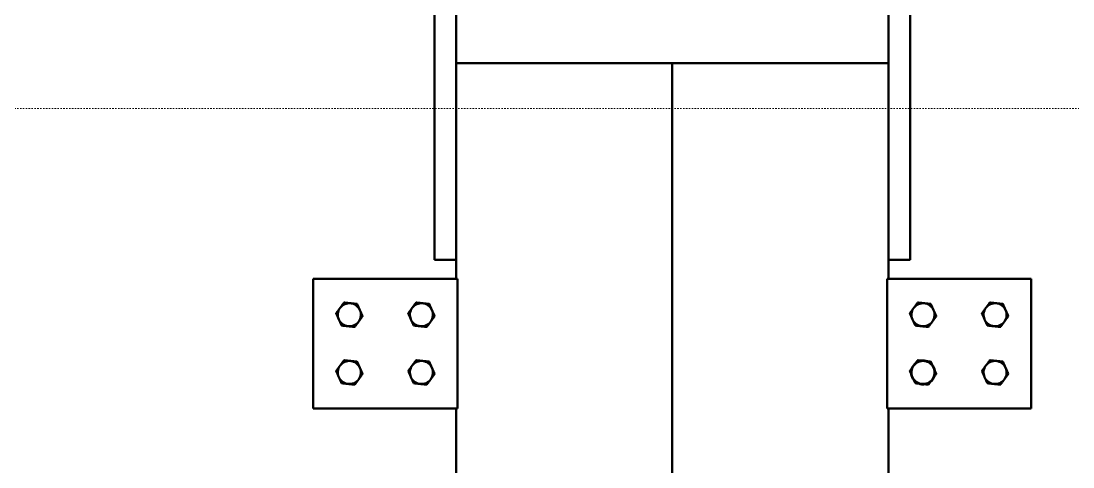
# Model space of a CAD drawing. Header units: metres. Extents: x -9891 to 773, y -8413 to 232.
# Drawn here: x -3845.9 to -3772.9, y -1254.8 to -1223.9 of the extents above; entities that cross this region are included whole.
import ezdxf

# ---------------------------------------------------------------- set-up
doc = ezdxf.new("R2010")
doc.units = ezdxf.units.M
doc.header["$LTSCALE"] = 0.01
doc.header["$MEASUREMENT"] = 0
doc.linetypes.add('AM_ISO09W050', pattern=[22.5, 12, -1.5, 3, -1.5, 3, -1.5])
doc.layers.get('0').update_dxf_attribs({"color": 30, "lineweight": 0})
doc.layers.add('SSN_Lift-AM_0', color=7, linetype='Continuous', lineweight=50)
doc.layers.add('SSN_PBC-AM_11', color=9, linetype='AM_ISO09W050', lineweight=18)

# ---------------------------------------------------------------- blocks, each defined once
blk = doc.blocks.new('Lift_20-024-10000')
at = {"layer": 'SSN_Lift-AM_0'}
for p, q in [((772.5, 960), (772.5, 830.08)), ((787.5, 830.08), (787.5, 960)), ((1087.5, 960), (1087.5, 830.08)), ((1102.5, 830.08), (1102.5, 960)), ((772.5, 830.08), (772.5, 795)), ((1087.5, 831.29), (787.5, 831.29)), ((787.5, 795), (787.5, 830.08)), ((937.5, 831.29), (937.5, -692)), ((937.5, -692), (937.5, 831.29)), ((1087.5, 830.08), (1087.5, 795)), ((1102.5, 795), (1102.5, 830.08)), ((772.5, 795), (772.5, 710)), ((787.5, 710), (787.5, 795)), ((1087.5, 795), (1087.5, 710)), ((1102.5, 710), (1102.5, 795)), ((772.5, 695), (772.5, 710)), ((787.5, 710), (787.5, 695)), ((1087.5, 695), (1087.5, 710)), ((1102.5, 710), (1102.5, 695)), ((772.5, 695), (787.5, 695)), ((787.5, 682), (787.5, 695)), ((1087.5, 695), (1102.5, 695)), ((1087.5, 695), (1087.5, 682)), ((688.5, 592), (688.5, 682)), ((688.5, 682), (788.5, 682)), ((788.5, 682), (788.5, 592)), ((1086.5, 592), (1086.5, 682)), ((1086.5, 682), (1186.5, 682)), ((1186.5, 682), (1186.5, 592)), ((788.5, 592), (688.5, 592)), ((787.5, -592), (787.5, 592)), ((1186.5, 592), (1086.5, 592)), ((1087.5, 592), (1087.5, -592))]:
    blk.add_line(p, q, dxfattribs=at)
for centre, radius, start, end in [((713.5, 657), 8, 83.93265, 143.93265), ((713.5, 657), 8, 23.93265, 83.93265), ((763.5, 657), 8, 83.93265, 143.93265), ((763.5, 657), 8, 23.93265, 83.93265), ((1111.5, 657), 8, 83.93265, 143.93265), ((1111.5, 657), 8, 23.93265, 83.93265), ((1161.5, 657), 8, 83.93265, 143.93265), ((1161.5, 657), 8, 23.93265, 83.93265), ((713.5, 657), 8, 143.93265, 203.93265), ((713.5, 657), 8, 323.93265, 23.93265), ((763.5, 657), 8, 143.93265, 203.93265), ((763.5, 657), 8, 323.93265, 23.93265), ((1111.5, 657), 8, 143.93265, 203.93265), ((1111.5, 657), 8, 323.93265, 23.93265), ((1161.5, 657), 8, 143.93265, 203.93265), ((1161.5, 657), 8, 323.93265, 23.93265), ((713.5, 657), 8, 203.93265, 263.93265), ((713.5, 657), 8, 263.93265, 323.93265), ((763.5, 657), 8, 203.93265, 263.93265), ((763.5, 657), 8, 263.93265, 323.93265), ((1111.5, 657), 8, 203.93265, 263.93265), ((1111.5, 657), 8, 263.93265, 323.93265), ((1161.5, 657), 8, 203.93265, 263.93265), ((1161.5, 657), 8, 263.93265, 323.93265), ((713.5, 617), 8, 143.93265, 203.93265), ((713.5, 617), 8, 83.93265, 143.93265), ((713.5, 617), 8, 23.93265, 83.93265), ((763.5, 617), 8, 143.93265, 203.93265), ((763.5, 617), 8, 83.93265, 143.93265), ((763.5, 617), 8, 23.93265, 83.93265), ((1111.5, 617), 8, 143.93265, 203.93265), ((1111.5, 617), 8.3, 128.48095, 159.38434), ((1111.5, 617), 8, 83.93265, 143.93265), ((1111.5, 617), 8.3, 68.48095, 99.38434), ((1111.5, 617), 8, 23.93265, 83.93265), ((1111.5, 617), 8.3, 8.48095, 39.38434), ((1161.5, 617), 8, 143.93265, 203.93265), ((1161.5, 617), 8, 83.93265, 143.93265), ((1161.5, 617), 8, 23.93265, 83.93265), ((713.5, 617), 8, 203.93265, 263.93265), ((713.5, 617), 8, 323.93265, 23.93265), ((763.5, 617), 8, 203.93265, 263.93265), ((763.5, 617), 8, 323.93265, 23.93265), ((1111.5, 617), 8.3, 188.48095, 219.38434), ((1111.5, 617), 8, 203.93265, 263.93265), ((1111.5, 617), 8.3, 308.48095, 339.38434), ((1111.5, 617), 8, 323.93265, 23.93265), ((1161.5, 617), 8, 203.93265, 263.93265), ((1161.5, 617), 8, 323.93265, 23.93265), ((713.5, 617), 8, 263.93265, 323.93265), ((763.5, 617), 8, 263.93265, 323.93265), ((1111.5, 617), 8.3, 248.48095, 279.38434), ((1111.5, 617), 8, 263.93265, 323.93265), ((1161.5, 617), 8, 263.93265, 323.93265)]:
    blk.add_arc(centre, radius, start, end, dxfattribs=at)
for points in [[(707.03, 661.71), (708.3, 663.44), (709.75, 665.44)], [(709.75, 665.44), (712.21, 665.18), (714.35, 664.96)], [(714.35, 664.96), (716.48, 664.73), (718.94, 664.47)], [(718.94, 664.47), (719.94, 662.2), (720.81, 660.25)], [(757.03, 661.71), (758.3, 663.44), (759.75, 665.44)], [(759.75, 665.44), (762.21, 665.18), (764.35, 664.96)], [(764.35, 664.96), (766.48, 664.73), (768.94, 664.47)], [(768.94, 664.47), (769.94, 662.2), (770.81, 660.25)], [(1105.03, 661.71), (1106.3, 663.44), (1107.75, 665.44)], [(1107.75, 665.44), (1110.21, 665.18), (1112.35, 664.96)], [(1112.35, 664.96), (1114.48, 664.73), (1116.94, 664.47)], [(1116.94, 664.47), (1117.94, 662.2), (1118.81, 660.25)], [(1155.03, 661.71), (1156.3, 663.44), (1157.75, 665.44)], [(1157.75, 665.44), (1160.21, 665.18), (1162.35, 664.96)], [(1162.35, 664.96), (1164.48, 664.73), (1166.94, 664.47)], [(1166.94, 664.47), (1167.94, 662.2), (1168.81, 660.25)], [(704.31, 657.98), (705.77, 659.98), (707.03, 661.71)], [(706.19, 653.75), (705.32, 655.71), (704.31, 657.98)], [(720.81, 660.25), (721.68, 658.29), (722.69, 656.02)], [(754.31, 657.98), (755.77, 659.98), (757.03, 661.71)], [(756.19, 653.75), (755.32, 655.71), (754.31, 657.98)], [(770.81, 660.25), (771.68, 658.29), (772.69, 656.02)], [(1102.31, 657.98), (1103.77, 659.98), (1105.03, 661.71)], [(1104.19, 653.75), (1103.32, 655.71), (1102.31, 657.98)], [(1118.81, 660.25), (1119.68, 658.29), (1120.69, 656.02)], [(1152.31, 657.98), (1153.77, 659.98), (1155.03, 661.71)], [(1154.19, 653.75), (1153.32, 655.71), (1152.31, 657.98)], [(1168.81, 660.25), (1169.68, 658.29), (1170.69, 656.02)], [(708.06, 649.53), (707.06, 651.8), (706.19, 653.75)], [(712.65, 649.04), (710.52, 649.27), (708.06, 649.53)], [(719.97, 652.29), (718.7, 650.56), (717.25, 648.56)], [(722.69, 656.02), (721.23, 654.02), (719.97, 652.29)], [(758.06, 649.53), (757.06, 651.8), (756.19, 653.75)], [(762.65, 649.04), (760.52, 649.27), (758.06, 649.53)], [(769.97, 652.29), (768.7, 650.56), (767.25, 648.56)], [(772.69, 656.02), (771.23, 654.02), (769.97, 652.29)], [(1106.06, 649.53), (1105.06, 651.8), (1104.19, 653.75)], [(1110.65, 649.04), (1108.52, 649.27), (1106.06, 649.53)], [(1117.97, 652.29), (1116.7, 650.56), (1115.25, 648.56)], [(1120.69, 656.02), (1119.23, 654.02), (1117.97, 652.29)], [(1156.06, 649.53), (1155.06, 651.8), (1154.19, 653.75)], [(1160.65, 649.04), (1158.52, 649.27), (1156.06, 649.53)], [(1167.97, 652.29), (1166.7, 650.56), (1165.25, 648.56)], [(1170.69, 656.02), (1169.23, 654.02), (1167.97, 652.29)], [(717.25, 648.56), (714.79, 648.82), (712.65, 649.04)], [(767.25, 648.56), (764.79, 648.82), (762.65, 649.04)], [(1115.25, 648.56), (1112.79, 648.82), (1110.65, 649.04)], [(1165.25, 648.56), (1162.79, 648.82), (1160.65, 649.04)], [(704.31, 617.98), (705.77, 619.98), (707.03, 621.71)], [(707.03, 621.71), (708.3, 623.44), (709.75, 625.44)], [(709.75, 625.44), (712.21, 625.18), (714.35, 624.96)], [(714.35, 624.96), (716.48, 624.73), (718.94, 624.47)], [(718.94, 624.47), (719.94, 622.2), (720.81, 620.25)], [(754.31, 617.98), (755.77, 619.98), (757.03, 621.71)], [(757.03, 621.71), (758.3, 623.44), (759.75, 625.44)], [(759.75, 625.44), (762.21, 625.18), (764.35, 624.96)], [(764.35, 624.96), (766.48, 624.73), (768.94, 624.47)], [(768.94, 624.47), (769.94, 622.2), (770.81, 620.25)], [(1102.31, 617.98), (1103.77, 619.98), (1105.03, 621.71)], [(1105.03, 621.71), (1106.3, 623.44), (1107.75, 625.44)], [(1107.75, 625.44), (1110.21, 625.18), (1112.35, 624.96)], [(1112.35, 624.96), (1114.48, 624.73), (1116.94, 624.47)], [(1116.94, 624.47), (1117.94, 622.2), (1118.81, 620.25)], [(1152.31, 617.98), (1153.77, 619.98), (1155.03, 621.71)], [(1155.03, 621.71), (1156.3, 623.44), (1157.75, 625.44)], [(1157.75, 625.44), (1160.21, 625.18), (1162.35, 624.96)], [(1162.35, 624.96), (1164.48, 624.73), (1166.94, 624.47)], [(1166.94, 624.47), (1167.94, 622.2), (1168.81, 620.25)], [(706.19, 613.75), (705.32, 615.71), (704.31, 617.98)], [(708.06, 609.53), (707.06, 611.8), (706.19, 613.75)], [(722.69, 616.02), (721.23, 614.02), (719.97, 612.29)], [(720.81, 620.25), (721.68, 618.29), (722.69, 616.02)], [(756.19, 613.75), (755.32, 615.71), (754.31, 617.98)], [(758.06, 609.53), (757.06, 611.8), (756.19, 613.75)], [(772.69, 616.02), (771.23, 614.02), (769.97, 612.29)], [(770.81, 620.25), (771.68, 618.29), (772.69, 616.02)], [(1104.19, 613.75), (1103.32, 615.71), (1102.31, 617.98)], [(1106.06, 609.53), (1105.06, 611.8), (1104.19, 613.75)], [(1120.69, 616.02), (1119.23, 614.02), (1117.97, 612.29)], [(1118.81, 620.25), (1119.68, 618.29), (1120.69, 616.02)], [(1154.19, 613.75), (1153.32, 615.71), (1152.31, 617.98)], [(1156.06, 609.53), (1155.06, 611.8), (1154.19, 613.75)], [(1170.69, 616.02), (1169.23, 614.02), (1167.97, 612.29)], [(1168.81, 620.25), (1169.68, 618.29), (1170.69, 616.02)], [(712.65, 609.04), (710.52, 609.27), (708.06, 609.53)], [(717.25, 608.56), (714.79, 608.82), (712.65, 609.04)], [(719.97, 612.29), (718.7, 610.56), (717.25, 608.56)], [(762.65, 609.04), (760.52, 609.27), (758.06, 609.53)], [(767.25, 608.56), (764.79, 608.82), (762.65, 609.04)], [(769.97, 612.29), (768.7, 610.56), (767.25, 608.56)], [(1110.65, 609.04), (1108.52, 609.27), (1106.06, 609.53)], [(1115.25, 608.56), (1112.79, 608.82), (1110.65, 609.04)], [(1117.97, 612.29), (1116.7, 610.56), (1115.25, 608.56)], [(1160.65, 609.04), (1158.52, 609.27), (1156.06, 609.53)], [(1165.25, 608.56), (1162.79, 608.82), (1160.65, 609.04)], [(1167.97, 612.29), (1166.7, 610.56), (1165.25, 608.56)]]:
    blk.add_rational_spline(points, [1, 1.0379548493, 1], degree=2, dxfattribs=at)
blk = doc.blocks.new('Lift mit KG 3.200')
at = {"layer": 'SSN_PBC-AM_11'}
blk.add_line((68864.31, 61355.61), (65664.31, 61355.61), dxfattribs=at)
at = {"layer": 'SSN_Lift-AM_0'}
blk.add_blockref('Lift_20-024-10000', (67264.31, 60555.61), dxfattribs=at)
blk = doc.blocks.new('A$C4BDE36F2')
at = {"xscale": 0.001, "yscale": 0.001, "zscale": 0.001}
blk.add_blockref('Lift mit KG 3.200', (-64.22431, -65.8238), dxfattribs=at)

msp = doc.modelspace()

# ---------------------------------------------------------------- block references
at = {"ltscale": 2000, "xscale": 100, "yscale": 100, "zscale": 100}
msp.add_blockref('A$C4BDE36F2', (-4198.435, -783.094), dxfattribs=at)

doc.saveas('drawing.dxf')
